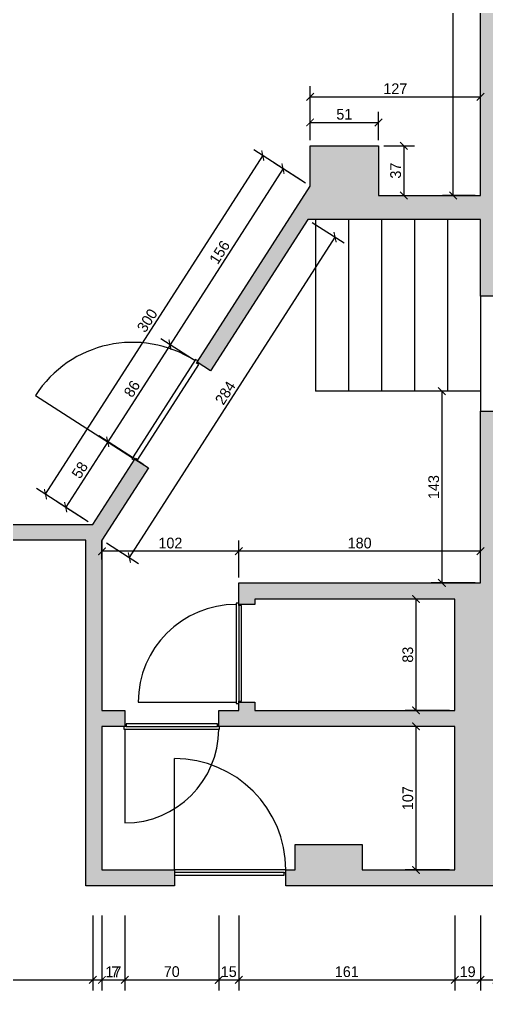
# Model space of a CAD drawing. Header units: centimetres. Extents: x -136 to 1817, y -1110 to 118.
# Drawn here: x 275 to 624, y -1110 to -385 of the extents above; entities that cross this region are included whole.
import ezdxf

# ---------------------------------------------------------------- set-up
doc = ezdxf.new("R2010")
doc.units = ezdxf.units.CM
for name, color, linetype, true_color in [('dimensions', 7, 'Continuous', 0x000000), ('Treppen', 7, 'Continuous', 0x000000), ('Türen$Blätter', 7, 'Continuous', 0x000000), ('Türen$Öffnung', 7, 'Continuous', 0x000000), ('WändeAufsicht', 7, 'Continuous', 0x000000), ('WändeSchnitt', 7, 'Continuous', 0x000000)]:
    doc.layers.add(name, color=color, linetype=linetype, true_color=true_color)
doc.styles.add('Bahnschrift Regular', font='bahnschrift.ttf')
doc.dimstyles.new('Default', dxfattribs={"dimscale": 8, "dimtxt": 1, "dimasz": 0.7, "dimexe": 1, "dimexo": 0.5, "dimgap": 0.25, "dimtad": 1, "dimtoh": 1, "dimdec": 0, "dimzin": 1, "dimdsep": 46, "dimtxsty": 'Bahnschrift Regular', "dimblk": 'ARCHTICK', "dimcen": 0.5, "dimdle": 2.77556e-17, "dimazin": 1, "dimtfac": 1, "dimtdec": 4, "dimtix": 1, "dimtofl": 0, "dimtmove": 1, "dimatfit": 3, "dimfxl": 6, "dimfxlon": 1, "dimtolj": 1, "dimtzin": 1, "dimarcsym": 0})

# ---------------------------------------------------------------- blocks, each defined once
blk = doc.blocks.new('_ArchTick')
at = {"color": 0, "linetype": 'ByBlock', "const_width": 0.15}
blk.add_lwpolyline([(-0.5, -0.5), (0.5, 0.5)], dxfattribs=at)
blk = doc.blocks.new('*D2')
at = {"layer": 'Defpoints', "color": 0}
for p in [(619, -442.97), (492, -479.19), (619, -479.19)]:
    blk.add_point(p, dxfattribs=at)
at = {"layer": 'dimensions', "color": 0, "lineweight": -2}
for p, q in [((492, -475.19), (492, -434.97)), ((619, -475.19), (619, -434.97)), ((492, -442.97), (619, -442.97))]:
    blk.add_line(p, q, dxfattribs=at)
at = {"layer": 'dimensions', "color": 0, "lineweight": -2, "xscale": 5.600000000000001, "yscale": 5.600000000000001, "zscale": 5.600000000000001, "rotation": 180}
blk.add_blockref('_ArchTick', (492, -442.97), dxfattribs=at)
at = {"layer": 'dimensions', "color": 0, "lineweight": -2, "xscale": 5.600000000000001, "yscale": 5.600000000000001, "zscale": 5.600000000000001}
blk.add_blockref('_ArchTick', (619, -442.97), dxfattribs=at)
at = {"layer": 'dimensions', "color": 0, "insert": (555.5, -436.93), "char_height": 8, "attachment_point": 5, "style": 'Bahnschrift Regular'}
blk.add_mtext('\\A1;127', dxfattribs=at)
blk = doc.blocks.new('*D3')
at = {"layer": 'Defpoints', "color": 0}
for p in [(543, -462.07), (492, -479.19), (543, -479.19)]:
    blk.add_point(p, dxfattribs=at)
at = {"layer": 'dimensions', "color": 0, "lineweight": -2}
for p, q in [((492, -475.19), (492, -454.07)), ((543, -475.19), (543, -454.07)), ((492, -462.07), (543, -462.07))]:
    blk.add_line(p, q, dxfattribs=at)
at = {"layer": 'dimensions', "color": 0, "lineweight": -2, "xscale": 5.600000000000001, "yscale": 5.600000000000001, "zscale": 5.600000000000001, "rotation": 180}
blk.add_blockref('_ArchTick', (492, -462.07), dxfattribs=at)
at = {"layer": 'dimensions', "color": 0, "lineweight": -2, "xscale": 5.600000000000001, "yscale": 5.600000000000001, "zscale": 5.600000000000001}
blk.add_blockref('_ArchTick', (543, -462.07), dxfattribs=at)
at = {"layer": 'dimensions', "color": 0, "insert": (517.5, -456.03), "char_height": 8, "attachment_point": 5, "style": 'Bahnschrift Regular'}
blk.add_mtext('\\A1;51', dxfattribs=at)
blk = doc.blocks.new('*D7')
at = {"layer": 'Defpoints', "color": 0}
for p in [(16, -762), (330, -762), (330, -1101.53)]:
    blk.add_point(p, dxfattribs=at)
at = {"layer": 'dimensions', "color": 0, "lineweight": -2}
for p, q in [((16, -1053.53), (16, -1109.53)), ((330, -1053.53), (330, -1109.53)), ((16, -1101.53), (330, -1101.53))]:
    blk.add_line(p, q, dxfattribs=at)
at = {"layer": 'dimensions', "color": 0, "lineweight": -2, "xscale": 5.600000000000001, "yscale": 5.600000000000001, "zscale": 5.600000000000001, "rotation": 180}
blk.add_blockref('_ArchTick', (16, -1101.53), dxfattribs=at)
at = {"layer": 'dimensions', "color": 0, "lineweight": -2, "xscale": 5.600000000000001, "yscale": 5.600000000000001, "zscale": 5.600000000000001}
blk.add_blockref('_ArchTick', (330, -1101.53), dxfattribs=at)
at = {"layer": 'dimensions', "color": 0, "insert": (173, -1095.45), "char_height": 8, "attachment_point": 5, "style": 'Bahnschrift Regular'}
blk.add_mtext('\\A1;314', dxfattribs=at)
blk = doc.blocks.new('*D8')
at = {"layer": 'Defpoints', "color": 0}
for p in [(599.86, -912.53), (570.93, -1019.53), (599.86, -1019.53)]:
    blk.add_point(p, dxfattribs=at)
at = {"layer": 'dimensions', "color": 0, "lineweight": -2}
for p, q in [((595.86, -912.53), (562.93, -912.53)), ((570.93, -912.53), (570.93, -1019.53)), ((595.86, -1019.53), (562.93, -1019.53))]:
    blk.add_line(p, q, dxfattribs=at)
at = {"layer": 'dimensions', "color": 0, "lineweight": -2, "xscale": 5.600000000000001, "yscale": 5.600000000000001, "zscale": 5.600000000000001}
for p, rotation in [((570.93, -912.53), 90), ((570.93, -1019.53), 270)]:
    blk.add_blockref('_ArchTick', p, dxfattribs=dict(at, rotation=rotation))
at = {"layer": 'dimensions', "color": 0, "insert": (564.84, -966.03), "char_height": 8, "attachment_point": 5, "rotation": 90, "style": 'Bahnschrift Regular'}
blk.add_mtext('\\A1;107', dxfattribs=at)
blk = doc.blocks.new('*D9')
at = {"layer": 'Defpoints', "color": 0}
for p in [(599.86, -817.53), (570.93, -900.53), (599.86, -900.53)]:
    blk.add_point(p, dxfattribs=at)
at = {"layer": 'dimensions', "color": 0, "lineweight": -2}
for p, q in [((595.86, -817.53), (562.93, -817.53)), ((570.93, -817.53), (570.93, -900.53)), ((595.86, -900.53), (562.93, -900.53))]:
    blk.add_line(p, q, dxfattribs=at)
at = {"layer": 'dimensions', "color": 0, "lineweight": -2, "xscale": 5.600000000000001, "yscale": 5.600000000000001, "zscale": 5.600000000000001}
for p, rotation in [((570.93, -817.53), 90), ((570.93, -900.53), 270)]:
    blk.add_blockref('_ArchTick', p, dxfattribs=dict(at, rotation=rotation))
at = {"layer": 'dimensions', "color": 0, "insert": (564.85, -859.03), "char_height": 8, "attachment_point": 5, "rotation": 90, "style": 'Bahnschrift Regular'}
blk.add_mtext('\\A1;83', dxfattribs=at)
blk = doc.blocks.new('*D10')
at = {"layer": 'Defpoints', "color": 0}
for p in [(336.86, -781.9), (336.86, -792.02), (438.86, -805.53)]:
    blk.add_point(p, dxfattribs=at)
at = {"layer": 'dimensions', "color": 0, "lineweight": -2}
for p, q in [((336.86, -788.02), (336.86, -773.9)), ((438.86, -801.53), (438.86, -773.9)), ((438.86, -781.9), (336.86, -781.9))]:
    blk.add_line(p, q, dxfattribs=at)
at = {"layer": 'dimensions', "color": 0, "lineweight": -2, "xscale": 5.600000000000001, "yscale": 5.600000000000001, "zscale": 5.600000000000001, "rotation": 180}
blk.add_blockref('_ArchTick', (336.86, -781.9), dxfattribs=at)
at = {"layer": 'dimensions', "color": 0, "lineweight": -2, "xscale": 5.600000000000001, "yscale": 5.600000000000001, "zscale": 5.600000000000001}
blk.add_blockref('_ArchTick', (438.86, -781.9), dxfattribs=at)
at = {"layer": 'dimensions', "color": 0, "insert": (387.86, -775.8), "char_height": 8, "attachment_point": 5, "style": 'Bahnschrift Regular'}
blk.add_mtext('\\A1;102', dxfattribs=at)
blk = doc.blocks.new('*D11')
at = {"layer": 'Defpoints', "color": 0}
for p in [(438.86, -781.9), (438.86, -805.53), (619, -805.53)]:
    blk.add_point(p, dxfattribs=at)
at = {"layer": 'dimensions', "color": 0, "lineweight": -2}
for p, q in [((438.86, -801.53), (438.86, -773.9)), ((619, -801.53), (619, -773.9)), ((619, -781.9), (438.86, -781.9))]:
    blk.add_line(p, q, dxfattribs=at)
at = {"layer": 'dimensions', "color": 0, "lineweight": -2, "xscale": 5.600000000000001, "yscale": 5.600000000000001, "zscale": 5.600000000000001, "rotation": 180}
blk.add_blockref('_ArchTick', (438.86, -781.9), dxfattribs=at)
at = {"layer": 'dimensions', "color": 0, "lineweight": -2, "xscale": 5.600000000000001, "yscale": 5.600000000000001, "zscale": 5.600000000000001}
blk.add_blockref('_ArchTick', (619, -781.9), dxfattribs=at)
at = {"layer": 'dimensions', "color": 0, "insert": (528.93, -775.8), "char_height": 8, "attachment_point": 5, "style": 'Bahnschrift Regular'}
blk.add_mtext('\\A1;180', dxfattribs=at)
blk = doc.blocks.new('*D12')
at = {"layer": 'Defpoints', "color": 0}
for p in [(619, -662.53), (590.24, -805.53), (619, -805.53)]:
    blk.add_point(p, dxfattribs=at)
at = {"layer": 'dimensions', "color": 0, "lineweight": -2}
for p, q in [((615, -662.53), (582.24, -662.53)), ((590.24, -662.53), (590.24, -805.53)), ((615, -805.53), (582.24, -805.53))]:
    blk.add_line(p, q, dxfattribs=at)
at = {"layer": 'dimensions', "color": 0, "lineweight": -2, "xscale": 5.600000000000001, "yscale": 5.600000000000001, "zscale": 5.600000000000001}
for p, rotation in [((590.24, -662.53), 90), ((590.24, -805.53), 270)]:
    blk.add_blockref('_ArchTick', p, dxfattribs=dict(at, rotation=rotation))
at = {"layer": 'dimensions', "color": 0, "insert": (584.16, -734.03), "char_height": 8, "attachment_point": 5, "rotation": 90, "style": 'Bahnschrift Regular'}
blk.add_mtext('\\A1;143', dxfattribs=at)
blk = doc.blocks.new('*D13')
at = {"layer": 'Defpoints', "color": 0}
for p in [(496, -534.53), (777.85, -534.53), (496, -662.53)]:
    blk.add_point(p, dxfattribs=at)
at = {"layer": 'dimensions', "color": 0, "lineweight": -2}
for p, q in [((729.85, -534.53), (785.85, -534.53)), ((777.85, -662.53), (777.85, -534.53)), ((729.85, -662.53), (785.85, -662.53))]:
    blk.add_line(p, q, dxfattribs=at)
at = {"layer": 'dimensions', "color": 0, "lineweight": -2, "xscale": 5.600000000000001, "yscale": 5.600000000000001, "zscale": 5.600000000000001}
for p, rotation in [((777.85, -534.53), 90), ((777.85, -662.53), 270)]:
    blk.add_blockref('_ArchTick', p, dxfattribs=dict(at, rotation=rotation))
at = {"layer": 'dimensions', "color": 0, "insert": (771.76, -598.53), "char_height": 8, "attachment_point": 5, "rotation": 90, "style": 'Bahnschrift Regular'}
blk.add_mtext('\\A1;128', dxfattribs=at)
blk = doc.blocks.new('*D14')
at = {"layer": 'Defpoints', "color": 0}
for p in [(490.2, -534.53), (510.61, -547.62), (336.86, -773.53)]:
    blk.add_point(p, dxfattribs=at)
at = {"layer": 'dimensions', "color": 0, "lineweight": -2}
for p, q in [((493.57, -536.69), (517.34, -551.94)), ((357.27, -786.62), (510.61, -547.62)), ((340.23, -775.69), (364, -790.94))]:
    blk.add_line(p, q, dxfattribs=at)
at = {"layer": 'dimensions', "color": 0, "lineweight": -2, "xscale": 5.600000000000001, "yscale": 5.600000000000001, "zscale": 5.600000000000001}
for p, rotation in [((510.61, -547.62), 57.31641220936624), ((357.27, -786.62), 237.3164122093662)]:
    blk.add_blockref('_ArchTick', p, dxfattribs=dict(at, rotation=rotation))
at = {"layer": 'dimensions', "color": 0, "insert": (428.82, -663.84), "char_height": 8, "attachment_point": 5, "rotation": 57.31641, "style": 'Bahnschrift Regular'}
blk.add_mtext('\\A1;284', dxfattribs=at)
blk = doc.blocks.new('*D20')
at = {"layer": 'Defpoints', "color": 0}
for p in [(492, -509.5), (387.56, -627.84), (407.76, -640.8)]:
    blk.add_point(p, dxfattribs=at)
at = {"layer": 'dimensions', "color": 0, "lineweight": -2}
for p, q in [((488.63, -507.34), (465.07, -492.22)), ((471.8, -496.54), (387.56, -627.84)), ((404.39, -638.64), (380.83, -623.52))]:
    blk.add_line(p, q, dxfattribs=at)
at = {"layer": 'dimensions', "color": 0, "lineweight": -2, "xscale": 5.600000000000001, "yscale": 5.600000000000001, "zscale": 5.600000000000001}
for p, rotation in [((471.8, -496.54), 57.31641220936628), ((387.56, -627.84), 237.3164122093662)]:
    blk.add_blockref('_ArchTick', p, dxfattribs=dict(at, rotation=rotation))
at = {"layer": 'dimensions', "color": 0, "insert": (424.59, -558.93), "char_height": 8, "attachment_point": 5, "rotation": 57.31641, "style": 'Bahnschrift Regular'}
blk.add_mtext('\\A1;156', dxfattribs=at)
blk = doc.blocks.new('*D21')
at = {"layer": 'Defpoints', "color": 0}
for p in [(407.76, -640.8), (341.12, -700.22), (371.42, -719.66)]:
    blk.add_point(p, dxfattribs=at)
at = {"layer": 'dimensions', "color": 0, "lineweight": -2}
for p, q in [((387.56, -627.84), (341.12, -700.22)), ((404.39, -638.64), (380.83, -623.52)), ((368.05, -717.5), (334.39, -695.9))]:
    blk.add_line(p, q, dxfattribs=at)
at = {"layer": 'dimensions', "color": 0, "lineweight": -2, "xscale": 5.600000000000001, "yscale": 5.600000000000001, "zscale": 5.600000000000001}
for p, rotation in [((387.56, -627.84), 57.31641220936628), ((341.12, -700.22), 237.3164122093662)]:
    blk.add_blockref('_ArchTick', p, dxfattribs=dict(at, rotation=rotation))
at = {"layer": 'dimensions', "color": 0, "insert": (359.22, -660.75), "char_height": 8, "attachment_point": 5, "rotation": 57.31641, "style": 'Bahnschrift Regular'}
blk.add_mtext('\\A1;86', dxfattribs=at)
blk = doc.blocks.new('*D22')
at = {"layer": 'Defpoints', "color": 0}
for p in [(371.42, -719.66), (309.8, -749.04), (330, -762)]:
    blk.add_point(p, dxfattribs=at)
at = {"layer": 'dimensions', "color": 0, "lineweight": -2}
for p, q in [((341.12, -700.22), (309.8, -749.04)), ((368.05, -717.5), (334.39, -695.9)), ((326.63, -759.84), (303.07, -744.72))]:
    blk.add_line(p, q, dxfattribs=at)
at = {"layer": 'dimensions', "color": 0, "lineweight": -2, "xscale": 5.600000000000001, "yscale": 5.600000000000001, "zscale": 5.600000000000001}
for p, rotation in [((341.12, -700.22), 57.31641220936628), ((309.8, -749.04), 237.3164122093662)]:
    blk.add_blockref('_ArchTick', p, dxfattribs=dict(at, rotation=rotation))
at = {"layer": 'dimensions', "color": 0, "insert": (320.34, -721.35), "char_height": 8, "attachment_point": 5, "rotation": 57.31641, "style": 'Bahnschrift Regular'}
blk.add_mtext('\\A1;58', dxfattribs=at)
blk = doc.blocks.new('*D23')
at = {"layer": 'Defpoints', "color": 0}
for p in [(456.73, -486.87), (492, -509.5), (330, -762)]:
    blk.add_point(p, dxfattribs=at)
at = {"layer": 'dimensions', "color": 0, "lineweight": -2}
for p, q in [((485.68, -505.44), (449.99, -482.55)), ((294.73, -739.37), (456.73, -486.87)), ((323.68, -757.94), (287.99, -735.05))]:
    blk.add_line(p, q, dxfattribs=at)
at = {"layer": 'dimensions', "color": 0, "lineweight": -2, "xscale": 5.600000000000001, "yscale": 5.600000000000001, "zscale": 5.600000000000001}
for p, rotation in [((456.73, -486.87), 57.31641220936631), ((294.73, -739.37), 237.3164122093663)]:
    blk.add_blockref('_ArchTick', p, dxfattribs=dict(at, rotation=rotation))
at = {"layer": 'dimensions', "color": 0, "insert": (370.6, -609.83), "char_height": 8, "attachment_point": 5, "rotation": 57.31641, "style": 'Bahnschrift Regular'}
blk.add_mtext('\\A1;300', dxfattribs=at)
blk = doc.blocks.new('*D55')
at = {"layer": 'Defpoints', "color": 0}
for p in [(598.65, -18.5), (619, -18.5), (619, -516.5)]:
    blk.add_point(p, dxfattribs=at)
at = {"layer": 'dimensions', "color": 0, "lineweight": -2}
for p, q in [((615, -18.5), (590.65, -18.5)), ((598.65, -516.5), (598.65, -18.5)), ((615, -516.5), (590.65, -516.5))]:
    blk.add_line(p, q, dxfattribs=at)
at = {"layer": 'dimensions', "color": 0, "lineweight": -2, "xscale": 5.600000000000001, "yscale": 5.600000000000001, "zscale": 5.600000000000001}
for p, rotation in [((598.65, -18.5), 90), ((598.65, -516.5), 270)]:
    blk.add_blockref('_ArchTick', p, dxfattribs=dict(at, rotation=rotation))
at = {"layer": 'dimensions', "color": 0, "insert": (592.56, -267.5), "char_height": 8, "attachment_point": 5, "rotation": 90, "style": 'Bahnschrift Regular'}
blk.add_mtext('\\A1;498', dxfattribs=at)
blk = doc.blocks.new('*D57')
at = {"layer": 'Defpoints', "color": 0}
for p in [(543, -479.5), (543, -516.5), (561.86, -516.5)]:
    blk.add_point(p, dxfattribs=at)
at = {"layer": 'dimensions', "color": 0, "lineweight": -2}
for p, q in [((547, -479.5), (569.86, -479.5)), ((561.86, -479.5), (561.86, -516.5)), ((547, -516.5), (569.86, -516.5))]:
    blk.add_line(p, q, dxfattribs=at)
at = {"layer": 'dimensions', "color": 0, "lineweight": -2, "xscale": 5.600000000000001, "yscale": 5.600000000000001, "zscale": 5.600000000000001}
for p, rotation in [((561.86, -479.5), 90), ((561.86, -516.5), 270)]:
    blk.add_blockref('_ArchTick', p, dxfattribs=dict(at, rotation=rotation))
at = {"layer": 'dimensions', "color": 0, "insert": (555.77, -498), "char_height": 8, "attachment_point": 5, "rotation": 90, "style": 'Bahnschrift Regular'}
blk.add_mtext('\\A1;37', dxfattribs=at)
blk = doc.blocks.new('*D62')
at = {"layer": 'Defpoints', "color": 0}
for p in [(631, -787.53), (619, -805.53), (631, -1101.53)]:
    blk.add_point(p, dxfattribs=at)
at = {"layer": 'dimensions', "color": 0, "lineweight": -2}
for p, q in [((619, -1053.53), (619, -1109.53)), ((631, -1053.53), (631, -1109.53)), ((619, -1101.53), (631, -1101.53)), ((631, -1101.53), (649.07, -1101.53))]:
    blk.add_line(p, q, dxfattribs=at)
at = {"layer": 'dimensions', "color": 0, "lineweight": -2, "xscale": 5.600000000000001, "yscale": 5.600000000000001, "zscale": 5.600000000000001, "rotation": 180}
blk.add_blockref('_ArchTick', (619, -1101.53), dxfattribs=at)
at = {"layer": 'dimensions', "color": 0, "lineweight": -2, "xscale": 5.600000000000001, "yscale": 5.600000000000001, "zscale": 5.600000000000001}
blk.add_blockref('_ArchTick', (631, -1101.53), dxfattribs=at)
at = {"layer": 'dimensions', "color": 0, "insert": (642.83, -1095.49), "char_height": 8, "attachment_point": 5, "style": 'Bahnschrift Regular'}
blk.add_mtext('\\A1;12', dxfattribs=at)
blk = doc.blocks.new('*D63')
at = {"layer": 'Defpoints', "color": 0}
for p in [(619, -805.53), (599.86, -966.03), (619, -1101.53)]:
    blk.add_point(p, dxfattribs=at)
at = {"layer": 'dimensions', "color": 0, "lineweight": -2}
for p, q in [((599.86, -1053.53), (599.86, -1109.53)), ((619, -1053.53), (619, -1109.53)), ((599.86, -1101.53), (619, -1101.53))]:
    blk.add_line(p, q, dxfattribs=at)
at = {"layer": 'dimensions', "color": 0, "lineweight": -2, "xscale": 5.600000000000001, "yscale": 5.600000000000001, "zscale": 5.600000000000001, "rotation": 180}
blk.add_blockref('_ArchTick', (599.86, -1101.53), dxfattribs=at)
at = {"layer": 'dimensions', "color": 0, "lineweight": -2, "xscale": 5.600000000000001, "yscale": 5.600000000000001, "zscale": 5.600000000000001}
blk.add_blockref('_ArchTick', (619, -1101.53), dxfattribs=at)
at = {"layer": 'dimensions', "color": 0, "insert": (609.43, -1095.49), "char_height": 8, "attachment_point": 5, "style": 'Bahnschrift Regular'}
blk.add_mtext('\\A1;19', dxfattribs=at)
blk = doc.blocks.new('*D64')
at = {"layer": 'Defpoints', "color": 0}
for p in [(438.86, -805.53), (599.86, -966.03), (599.86, -1101.53)]:
    blk.add_point(p, dxfattribs=at)
at = {"layer": 'dimensions', "color": 0, "lineweight": -2}
for p, q in [((438.86, -1053.53), (438.86, -1109.53)), ((599.86, -1053.53), (599.86, -1109.53)), ((438.86, -1101.53), (599.86, -1101.53))]:
    blk.add_line(p, q, dxfattribs=at)
at = {"layer": 'dimensions', "color": 0, "lineweight": -2, "xscale": 5.600000000000001, "yscale": 5.600000000000001, "zscale": 5.600000000000001, "rotation": 180}
blk.add_blockref('_ArchTick', (438.86, -1101.53), dxfattribs=at)
at = {"layer": 'dimensions', "color": 0, "lineweight": -2, "xscale": 5.600000000000001, "yscale": 5.600000000000001, "zscale": 5.600000000000001}
blk.add_blockref('_ArchTick', (599.86, -1101.53), dxfattribs=at)
at = {"layer": 'dimensions', "color": 0, "insert": (519.36, -1095.48), "char_height": 8, "attachment_point": 5, "style": 'Bahnschrift Regular'}
blk.add_mtext('\\A1;161', dxfattribs=at)
blk = doc.blocks.new('*D65')
at = {"layer": 'Defpoints', "color": 0}
for p in [(438.86, -805.53), (423.86, -900.53), (438.86, -1101.53)]:
    blk.add_point(p, dxfattribs=at)
at = {"layer": 'dimensions', "color": 0, "lineweight": -2}
for p, q in [((423.86, -1053.53), (423.86, -1109.53)), ((438.86, -1053.53), (438.86, -1109.53)), ((423.86, -1101.53), (438.86, -1101.53))]:
    blk.add_line(p, q, dxfattribs=at)
at = {"layer": 'dimensions', "color": 0, "lineweight": -2, "xscale": 5.600000000000001, "yscale": 5.600000000000001, "zscale": 5.600000000000001, "rotation": 180}
blk.add_blockref('_ArchTick', (423.86, -1101.53), dxfattribs=at)
at = {"layer": 'dimensions', "color": 0, "lineweight": -2, "xscale": 5.600000000000001, "yscale": 5.600000000000001, "zscale": 5.600000000000001}
blk.add_blockref('_ArchTick', (438.86, -1101.53), dxfattribs=at)
at = {"layer": 'dimensions', "color": 0, "insert": (431.36, -1095.49), "char_height": 8, "attachment_point": 5, "style": 'Bahnschrift Regular'}
blk.add_mtext('\\A1;15', dxfattribs=at)
blk = doc.blocks.new('*D66')
at = {"layer": 'Defpoints', "color": 0}
for p in [(353.86, -900.53), (423.86, -900.53), (423.86, -1101.53)]:
    blk.add_point(p, dxfattribs=at)
at = {"layer": 'dimensions', "color": 0, "lineweight": -2}
for p, q in [((353.86, -1053.53), (353.86, -1109.53)), ((423.86, -1053.53), (423.86, -1109.53)), ((353.86, -1101.53), (423.86, -1101.53))]:
    blk.add_line(p, q, dxfattribs=at)
at = {"layer": 'dimensions', "color": 0, "lineweight": -2, "xscale": 5.600000000000001, "yscale": 5.600000000000001, "zscale": 5.600000000000001, "rotation": 180}
blk.add_blockref('_ArchTick', (353.86, -1101.53), dxfattribs=at)
at = {"layer": 'dimensions', "color": 0, "lineweight": -2, "xscale": 5.600000000000001, "yscale": 5.600000000000001, "zscale": 5.600000000000001}
blk.add_blockref('_ArchTick', (423.86, -1101.53), dxfattribs=at)
at = {"layer": 'dimensions', "color": 0, "insert": (388.86, -1095.44), "char_height": 8, "attachment_point": 5, "style": 'Bahnschrift Regular'}
blk.add_mtext('\\A1;70', dxfattribs=at)
blk = doc.blocks.new('*D67')
at = {"layer": 'Defpoints', "color": 0}
for p in [(353.86, -900.53), (336.86, -1019.53), (353.86, -1101.53)]:
    blk.add_point(p, dxfattribs=at)
at = {"layer": 'dimensions', "color": 0, "lineweight": -2}
for p, q in [((336.86, -1053.53), (336.86, -1109.53)), ((353.86, -1053.53), (353.86, -1109.53)), ((336.86, -1101.53), (353.86, -1101.53))]:
    blk.add_line(p, q, dxfattribs=at)
at = {"layer": 'dimensions', "color": 0, "lineweight": -2, "xscale": 5.600000000000001, "yscale": 5.600000000000001, "zscale": 5.600000000000001, "rotation": 180}
blk.add_blockref('_ArchTick', (336.86, -1101.53), dxfattribs=at)
at = {"layer": 'dimensions', "color": 0, "lineweight": -2, "xscale": 5.600000000000001, "yscale": 5.600000000000001, "zscale": 5.600000000000001}
blk.add_blockref('_ArchTick', (353.86, -1101.53), dxfattribs=at)
at = {"layer": 'dimensions', "color": 0, "insert": (345.36, -1095.53), "char_height": 8, "attachment_point": 5, "style": 'Bahnschrift Regular'}
blk.add_mtext('\\A1;17', dxfattribs=at)
blk = doc.blocks.new('*D68')
at = {"layer": 'Defpoints', "color": 0}
for p in [(330, -762), (336.86, -1019.53), (336.86, -1101.53)]:
    blk.add_point(p, dxfattribs=at)
at = {"layer": 'dimensions', "color": 0, "lineweight": -2}
for p, q in [((330, -1053.53), (330, -1109.53)), ((336.86, -1053.53), (336.86, -1109.53)), ((330, -1101.53), (336.86, -1101.53)), ((336.86, -1101.53), (350.81, -1101.53))]:
    blk.add_line(p, q, dxfattribs=at)
at = {"layer": 'dimensions', "color": 0, "lineweight": -2, "xscale": 5.600000000000001, "yscale": 5.600000000000001, "zscale": 5.600000000000001, "rotation": 180}
blk.add_blockref('_ArchTick', (330, -1101.53), dxfattribs=at)
at = {"layer": 'dimensions', "color": 0, "lineweight": -2, "xscale": 5.600000000000001, "yscale": 5.600000000000001, "zscale": 5.600000000000001}
blk.add_blockref('_ArchTick', (336.86, -1101.53), dxfattribs=at)
at = {"layer": 'dimensions', "color": 0, "insert": (346.63, -1095.53), "char_height": 8, "attachment_point": 5, "style": 'Bahnschrift Regular'}
blk.add_mtext('\\A1;7', dxfattribs=at)

msp = doc.modelspace()

# ---------------------------------------------------------------- hatches: boundary and pattern name
at = {"layer": 'WändeSchnitt'}
for points in [[(0, 15), (0, 0), (0, -65), (-14, -65), (-14, -489), (16, -489), (16, -762), (330, -762), (361.32, -713.18), (371.42, -719.66), (336.86, -773.53), (336.86, -900.53), (353.86, -900.53), (353.86, -912.53), (336.86, -912.53), (336.86, -1019.53), (390.86, -1019.53), (390.86, -1031.53), (324.86, -1031.53), (324.86, -773.53), (-3.25, -773.53), (-3.25, -508.25), (-33.25, -508.25), (-33.25, 0), (-68.2, 0), (-68.2, 15)], [(417.86, -647.28), (407.76, -640.8), (492, -509.5), (492, -479.5), (543, -479.5), (543, -516.5), (619, -516.5), (619, -18.5), (484, -18.5), (484, 0), (398, 0), (398, 15), (631, 15), (631, -485.53), (784, -485.53), (784, -497.53), (631, -497.53), (631, -591.53), (619, -591.53), (619, -534.53), (490.2, -534.53)], [(1041, -642.53), (1098, -642.53), (1098, -762.53), (1250.04, -779.63), (1448.04, -515.63), (1433.64, -504.83), (1456.44, -474.43), (1486.24, -496.78), (1212.68, -861.53), (1197.28, -849.98), (1231.29, -804.62), (1079.25, -787.53), (631, -787.53), (631, -1031.53), (473.86, -1031.53), (473.86, -1019.53), (480.86, -1019.53), (480.86, -1000.53), (530.86, -1000.53), (530.86, -1019.53), (599.86, -1019.53), (599.86, -912.53), (423.86, -912.53), (423.86, -900.53), (438.86, -900.53), (438.86, -894.53), (450.86, -894.53), (450.86, -900.53), (599.86, -900.53), (599.86, -817.53), (450.86, -817.53), (450.86, -821.53), (438.86, -821.53), (438.86, -805.53), (619, -805.53), (619, -677.53), (631, -677.53), (631, -745.53), (846, -745.53), (846, -761.53), (1029, -761.53), (1029, -642.53), (1029, -636.53), (1041, -636.53)]]:
    msp.add_hatch(color=256, dxfattribs=at).paths.add_polyline_path(points, flags=0)

# ---------------------------------------------------------------- linework, layer by layer
at = {"layer": 'Treppen'}
for points in [[(496, -534.53), (496, -662.53)], [(520.6, -534.53), (520.6, -662.53)], [(545.2, -534.53), (545.2, -662.53)], [(569.8, -534.53), (569.8, -662.53)], [(594.4, -534.53), (594.4, -662.53)], [(619, -591.53), (619, -662.53)]]:
    msp.add_lwpolyline(points, dxfattribs=at)
at = {"layer": 'Türen$Blätter'}
for points in [[(361.81, -712.43), (363.49, -713.51), (408.96, -642.64), (407.27, -641.56), (408.33, -639.91), (406.65, -638.83), (360.12, -711.35), (359.07, -712.99), (360.75, -714.07)], [(438.86, -893.77), (440.86, -893.77), (440.86, -822.29), (438.86, -822.29), (438.86, -820.63), (436.86, -820.63), (436.86, -893.77), (436.86, -895.43), (438.86, -895.43)], [(422.94, -912.53), (422.94, -910.53), (354.78, -910.53), (354.78, -912.53), (353.2, -912.53), (353.2, -914.53), (422.94, -914.53), (424.52, -914.53), (424.52, -912.53)], [(390.86, -1019.53), (390.86, -1023.53), (472.78, -1023.53), (472.78, -1021.53), (473.86, -1021.53), (473.86, -1019.53)]]:
    msp.add_lwpolyline(points, close=True, dxfattribs=at)
for points in [[(438.86, -822.29), (438.86, -893.77)], [(354.78, -912.53), (422.94, -912.53)], [(472.78, -1021.53), (390.86, -1021.53)]]:
    msp.add_lwpolyline(points, dxfattribs=at)
at = {"layer": 'Türen$Öffnung'}
for points in [[(287.25, -665.66), (359.64, -712.1)], [(363.86, -894.53), (436.86, -894.53)], [(353.86, -914.53), (353.86, -984.53)], [(390.86, -1019.53), (390.86, -936.53)]]:
    msp.add_lwpolyline(points, dxfattribs=at)
for centre, radius, start, end in [((359.64, -712.1), 86, 57.31641, 147.31641), ((436.86, -894.53), 73, 90, 180), ((353.86, -914.53), 70, 270, 0), ((390.86, -1019.53), 83, 0, 90)]:
    msp.add_arc(centre, radius, start, end, dxfattribs=at)
at = {"layer": 'WändeAufsicht'}
for points in [[(619, -662.53), (496, -662.53)], [(619, -662.53), (619, -677.53)]]:
    msp.add_lwpolyline(points, dxfattribs=at)
at = {"layer": 'WändeSchnitt'}
msp.add_lwpolyline([(417.86, -647.28), (407.76, -640.8), (492, -509.5), (492, -479.5), (543, -479.5), (543, -516.5), (619, -516.5), (619, -18.5), (484, -18.5), (484, 0), (398, 0), (398, 15), (631, 15), (631, -485.53), (784, -485.53), (784, -497.53), (631, -497.53), (631, -591.53), (619, -591.53), (619, -534.53), (490.2, -534.53)], close=True, dxfattribs=at)
for points in [[(-14, -65), (-14, -489), (16, -489), (16, -762), (330, -762), (361.32, -713.18), (371.42, -719.66), (336.86, -773.53), (336.86, -900.53), (353.86, -900.53), (353.86, -912.53), (336.86, -912.53), (336.86, -1019.53), (390.86, -1019.53), (390.86, -1031.53), (324.86, -1031.53), (324.86, -773.53), (-3.25, -773.53), (-3.25, -508.25), (-33.25, -508.25), (-33.25, 0)], [(631, -1031.53), (473.86, -1031.53), (473.86, -1019.53), (480.86, -1019.53), (480.86, -1000.53), (530.86, -1000.53), (530.86, -1019.53), (599.86, -1019.53), (599.86, -912.53), (423.86, -912.53), (423.86, -900.53), (438.86, -900.53), (438.86, -894.53), (450.86, -894.53), (450.86, -900.53), (599.86, -900.53), (599.86, -817.53), (450.86, -817.53), (450.86, -821.53), (438.86, -821.53), (438.86, -805.53), (619, -805.53), (619, -677.53), (631, -677.53)]]:
    msp.add_lwpolyline(points, dxfattribs=at)

# ---------------------------------------------------------------- dimensions: what is measured, and where the dimension line sits
at = {"layer": 'dimensions'}
for base, p1, p2, angle, override, picture, middle in [((598.65, -18.5), (619, -516.5), (619, -18.5), 90, {"dimscale": 8, "dimtxt": 1, "dimasz": 0.7, "dimexe": 1, "dimexo": 0.5, "dimgap": 0.25, "dimtad": 1, "dimtih": 0, "dimtoh": 0, "dimdec": 0, "dimzin": 1, "dimtxsty": 'Bahnschrift Regular', "dimblk": 'ArchTick', "dimsah": 0, "dimcen": 0.5, "dimdle": 2.77556e-17, "dimadec": 2, "dimazin": 1, "dimtix": 0, "dimtmove": 0, "dimfxl": 3, "dimfxlon": 1, "dimtzin": 1}, '*D55', (592.56, -267.5)), ((561.86, -516.5), (543, -479.5), (543, -516.5), 270, {"dimscale": 8, "dimtxt": 1, "dimasz": 0.7, "dimexe": 1, "dimexo": 0.5, "dimgap": 0.25, "dimtad": 1, "dimtih": 0, "dimtoh": 0, "dimdec": 0, "dimzin": 1, "dimtxsty": 'Bahnschrift Regular', "dimblk": 'ArchTick', "dimsah": 0, "dimcen": 0.5, "dimdle": 2.77556e-17, "dimadec": 2, "dimazin": 1, "dimtix": 0, "dimtmove": 0, "dimfxl": 6, "dimfxlon": 1, "dimtzin": 1}, '*D57', (555.77, -498)), ((456.73, -486.87), (330, -762), (492, -509.5), 57.31641, {"dimscale": 8, "dimtxt": 1, "dimasz": 0.7, "dimexe": 1, "dimexo": 0.5, "dimgap": 0.25, "dimtad": 1, "dimtih": 0, "dimtoh": 0, "dimdec": 0, "dimzin": 1, "dimtxsty": 'Bahnschrift Regular', "dimblk": 'ArchTick', "dimsah": 0, "dimcen": 0.5, "dimdle": 2.77556e-17, "dimadec": 2, "dimazin": 1, "dimtix": 0, "dimtmove": 0, "dimfxl": 4.3, "dimfxlon": 1, "dimtzin": 1}, '*D23', (370.6, -609.83)), ((387.56, -627.84), (492, -509.5), (407.76, -640.8), 237.31641, {"dimscale": 8, "dimtxt": 1, "dimasz": 0.7, "dimexe": 1, "dimexo": 0.5, "dimgap": 0.25, "dimtad": 1, "dimtih": 0, "dimtoh": 0, "dimdec": 0, "dimzin": 1, "dimtxsty": 'Bahnschrift Regular', "dimblk": 'ArchTick', "dimsah": 0, "dimcen": 0.5, "dimdle": 2.77556e-17, "dimadec": 2, "dimazin": 1, "dimtix": 0, "dimtmove": 0, "dimfxl": 4.3, "dimfxlon": 1, "dimtzin": 1}, '*D20', (424.59, -558.93)), ((510.61, -547.62), (336.86, -773.53), (490.2, -534.53), 57.31641, {"dimscale": 8, "dimtxt": 1, "dimasz": 0.7, "dimexe": 1, "dimexo": 0.5, "dimgap": 0.25, "dimtad": 1, "dimtih": 0, "dimtoh": 0, "dimdec": 0, "dimzin": 1, "dimtxsty": 'Bahnschrift Regular', "dimblk": 'ArchTick', "dimsah": 0, "dimcen": 0.5, "dimdle": 2.77556e-17, "dimadec": 2, "dimazin": 1, "dimtix": 0, "dimtmove": 0, "dimfxl": 4.3, "dimfxlon": 1, "dimtzin": 1}, '*D14', (428.82, -663.84)), ((777.85, -534.53), (496, -662.53), (496, -534.53), 90, {"dimscale": 8, "dimtxt": 1, "dimasz": 0.7, "dimexe": 1, "dimexo": 0.5, "dimgap": 0.25, "dimtad": 1, "dimtih": 0, "dimtoh": 0, "dimdec": 0, "dimzin": 1, "dimtxsty": 'Bahnschrift Regular', "dimblk": 'ArchTick', "dimsah": 0, "dimcen": 0.5, "dimdle": 2.77556e-17, "dimadec": 2, "dimazin": 1, "dimtix": 0, "dimtmove": 0, "dimfxl": 6, "dimfxlon": 1, "dimtzin": 1}, '*D13', (771.76, -598.53)), ((341.12, -700.22), (407.76, -640.8), (371.42, -719.66), 237.31641, {"dimscale": 8, "dimtxt": 1, "dimasz": 0.7, "dimexe": 1, "dimexo": 0.5, "dimgap": 0.25, "dimtad": 1, "dimtih": 0, "dimtoh": 0, "dimdec": 0, "dimzin": 1, "dimtxsty": 'Bahnschrift Regular', "dimblk": 'ArchTick', "dimsah": 0, "dimcen": 0.5, "dimdle": 2.77556e-17, "dimadec": 2, "dimazin": 1, "dimtix": 0, "dimtmove": 0, "dimfxl": 4.3, "dimfxlon": 1, "dimtzin": 1}, '*D21', (359.22, -660.75)), ((590.24, -805.53), (619, -662.53), (619, -805.53), 270, {"dimscale": 8, "dimtxt": 1, "dimasz": 0.7, "dimexe": 1, "dimexo": 0.5, "dimgap": 0.25, "dimtad": 1, "dimtih": 0, "dimtoh": 0, "dimdec": 0, "dimzin": 1, "dimtxsty": 'Bahnschrift Regular', "dimblk": 'ArchTick', "dimsah": 0, "dimcen": 0.5, "dimdle": 2.77556e-17, "dimadec": 2, "dimazin": 1, "dimtix": 0, "dimtmove": 0, "dimfxl": 4.6, "dimfxlon": 1, "dimtzin": 1}, '*D12', (584.16, -734.03)), ((309.8, -749.04), (371.42, -719.66), (330, -762), 237.31641, {"dimscale": 8, "dimtxt": 1, "dimasz": 0.7, "dimexe": 1, "dimexo": 0.5, "dimgap": 0.25, "dimtad": 1, "dimtih": 0, "dimtoh": 0, "dimdec": 0, "dimzin": 1, "dimtxsty": 'Bahnschrift Regular', "dimblk": 'ArchTick', "dimsah": 0, "dimcen": 0.5, "dimdle": 2.77556e-17, "dimadec": 2, "dimazin": 1, "dimtix": 0, "dimtmove": 0, "dimfxl": 4.3, "dimfxlon": 1, "dimtzin": 1}, '*D22', (320.34, -721.35)), ((336.86, -781.9), (438.86, -805.53), (336.86, -792.02), 180, {"dimscale": 8, "dimtxt": 1, "dimasz": 0.7, "dimexe": 1, "dimexo": 0.5, "dimgap": 0.25, "dimtad": 1, "dimtih": 0, "dimtoh": 0, "dimdec": 0, "dimzin": 1, "dimtxsty": 'Bahnschrift Regular', "dimblk": 'ArchTick', "dimsah": 0, "dimcen": 0.5, "dimdle": 2.77556e-17, "dimadec": 2, "dimazin": 1, "dimtix": 0, "dimtmove": 0, "dimfxl": 6, "dimfxlon": 1, "dimtzin": 1}, '*D10', (387.86, -775.8)), ((438.86, -781.9), (619, -805.53), (438.86, -805.53), 180, {"dimscale": 8, "dimtxt": 1, "dimasz": 0.7, "dimexe": 1, "dimexo": 0.5, "dimgap": 0.25, "dimtad": 1, "dimtih": 0, "dimtoh": 0, "dimdec": 0, "dimzin": 1, "dimtxsty": 'Bahnschrift Regular', "dimblk": 'ArchTick', "dimsah": 0, "dimcen": 0.5, "dimdle": 2.77556e-17, "dimadec": 2, "dimazin": 1, "dimtix": 0, "dimtmove": 0, "dimfxl": 6, "dimfxlon": 1, "dimtzin": 1}, '*D11', (528.93, -775.8)), ((570.93, -900.53), (599.86, -817.53), (599.86, -900.53), 270, {"dimscale": 8, "dimtxt": 1, "dimasz": 0.7, "dimexe": 1, "dimexo": 0.5, "dimgap": 0.25, "dimtad": 1, "dimtih": 0, "dimtoh": 0, "dimdec": 0, "dimzin": 1, "dimtxsty": 'Bahnschrift Regular', "dimblk": 'ArchTick', "dimsah": 0, "dimcen": 0.5, "dimdle": 2.77556e-17, "dimadec": 2, "dimazin": 1, "dimtix": 0, "dimtmove": 0, "dimfxl": 6, "dimfxlon": 1, "dimtzin": 1}, '*D9', (564.85, -859.03)), ((570.93, -1019.53), (599.86, -912.53), (599.86, -1019.53), 270, {"dimscale": 8, "dimtxt": 1, "dimasz": 0.7, "dimexe": 1, "dimexo": 0.5, "dimgap": 0.25, "dimtad": 1, "dimtih": 0, "dimtoh": 0, "dimdec": 0, "dimzin": 1, "dimtxsty": 'Bahnschrift Regular', "dimblk": 'ArchTick', "dimsah": 0, "dimcen": 0.5, "dimdle": 2.77556e-17, "dimadec": 2, "dimazin": 1, "dimtix": 0, "dimtmove": 0, "dimfxl": 6, "dimfxlon": 1, "dimtzin": 1}, '*D8', (564.84, -966.03))]:
    dim = msp.add_linear_dim(base=base, p1=p1, p2=p2, angle=angle, dimstyle='Default', override=override, dxfattribs=at)
    dim.commit()
    dim.dimension.update_dxf_attribs({"geometry": picture, "text_midpoint": middle})
for base, p1, p2, picture, middle in [((619, -442.97), (492, -479.19), (619, -479.19), '*D2', (555.5, -436.93)), ((543, -462.07), (492, -479.19), (543, -479.19), '*D3', (517.5, -456.03)), ((330, -1101.53), (16, -762), (330, -762), '*D7', (173, -1095.45)), ((336.86, -1101.53), (330, -762), (336.86, -1019.53), '*D68', (346.63, -1095.53)), ((631, -1101.53), (619, -805.53), (631, -787.53), '*D62', (642.83, -1095.49)), ((438.86, -1101.53), (423.86, -900.53), (438.86, -805.53), '*D65', (431.36, -1095.49)), ((599.86, -1101.53), (438.86, -805.53), (599.86, -966.03), '*D64', (519.36, -1095.48)), ((619, -1101.53), (599.86, -966.03), (619, -805.53), '*D63', (609.43, -1095.49)), ((353.86, -1101.53), (336.86, -1019.53), (353.86, -900.53), '*D67', (345.36, -1095.53)), ((423.86, -1101.53), (353.86, -900.53), (423.86, -900.53), '*D66', (388.86, -1095.44))]:
    dim = msp.add_linear_dim(base=base, p1=p1, p2=p2, dimstyle='Default', override={"dimscale": 8, "dimtxt": 1, "dimasz": 0.7, "dimexe": 1, "dimexo": 0.5, "dimgap": 0.25, "dimtad": 1, "dimtih": 0, "dimtoh": 0, "dimdec": 0, "dimzin": 1, "dimtxsty": 'Bahnschrift Regular', "dimblk": 'ArchTick', "dimsah": 0, "dimcen": 0.5, "dimdle": 2.77556e-17, "dimadec": 2, "dimazin": 1, "dimtix": 0, "dimtmove": 0, "dimfxl": 6, "dimfxlon": 1, "dimtzin": 1}, dxfattribs=at)
    dim.commit()
    dim.dimension.update_dxf_attribs({"geometry": picture, "text_midpoint": middle})

doc.saveas('drawing.dxf')
